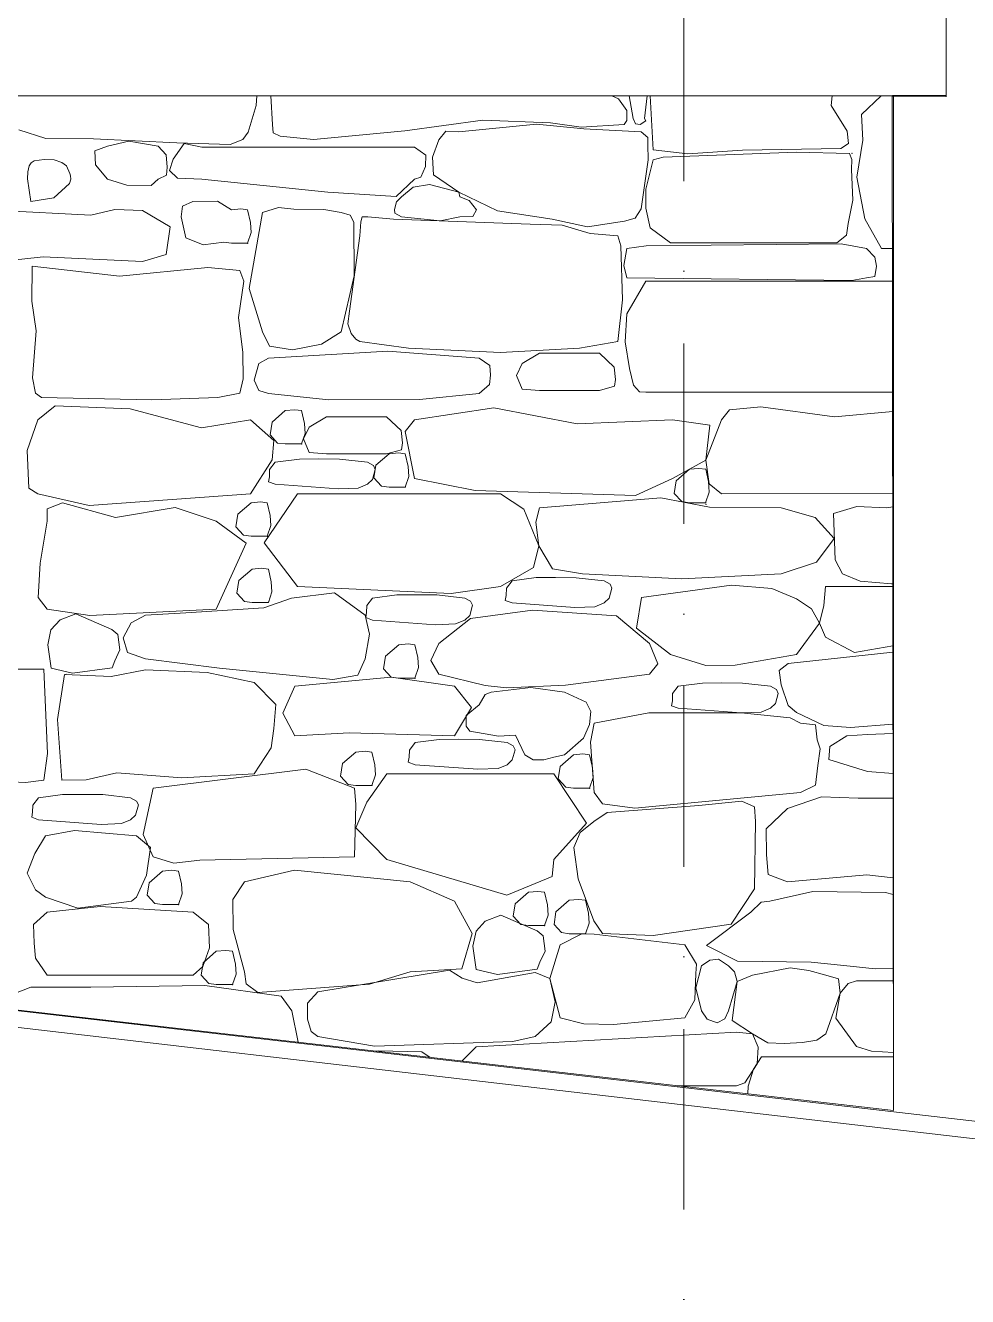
# Model space of a CAD drawing. Header units: millimetres. Extents: x 2399 to 111977, y 1313 to 59551.
# Drawn here: x 78465 to 80308, y 28822 to 31308 of the extents above; entities that cross this region are included whole.
import ezdxf

# ---------------------------------------------------------------- set-up
doc = ezdxf.new("R2010")
doc.units = ezdxf.units.MM
doc.linetypes.add('Штрихпунктирная', pattern=[670.277762, 352.777767, -176.388884, 0, -141.111112])
for name, color, linetype, lineweight in [('base', 255, 'Continuous', 0), ('detail1', 7, 'Continuous', 35), ('main line', 7, 'Continuous', 13)]:
    doc.layers.add(name, color=color, linetype=linetype, lineweight=lineweight)
doc.layers.add('hatch1', color=7, linetype='Continuous', lineweight=20, true_color=0x6a6a6a)

# ---------------------------------------------------------------- blocks, each defined once
blk = doc.blocks.new('*X3')
at = {"layer": 'hatch1', "color": 251, "linetype": 'Continuous', "lineweight": 20, "true_color": 0x6a6a6a}
for p, q in [((77190, 7766.6), (77191.2, 7785.2)), ((77218.8, 7785.2), (77222, 7729.5)), ((77898.7, 7779.4), (77885.8, 7785.2)), ((77919.6, 7785.2), (77927.5, 7741.1)), ((77949.9, 7741.1), (77955, 7785.2)), ((77960.6, 7785.2), (77966.8, 7679.6)), ((78314.5, 7766.2), (78316.7, 7785.2)), ((78412.3, 7785.2), (78373.8, 7748.6)), ((77174.4, 7714.3), (77190, 7766.6)), ((77915.2, 7756.7), (77898.7, 7779.4)), ((77914.9, 7737.3), (77915.2, 7756.7)), ((78345.8, 7716.2), (78314.5, 7766.2)), ((77480.7, 7717.1), (77633.1, 7737.6)), ((77633.1, 7737.6), (77766, 7732.3)), ((77766, 7732.3), (77826, 7723.8)), ((77909.8, 7729.5), (77914.9, 7737.3)), ((77927.5, 7741.1), (77932, 7730.2)), ((77941.3, 7728.9), (77952.5, 7736.4)), ((77952.5, 7736.4), (77949.9, 7741.1)), ((78373.8, 7748.6), (78377, 7698.4)), ((76725.9, 7718.7), (76778.1, 7702.1)), ((77164.1, 7699.7), (77174.4, 7714.3)), ((77222, 7729.5), (77223.4, 7713.1)), ((77223.4, 7713.1), (77236.8, 7706.7)), ((77236.8, 7706.7), (77301.9, 7700.2)), ((77301.9, 7700.2), (77480.7, 7717.1)), ((77560.7, 7715.9), (77547.2, 7699)), ((77586.3, 7714.9), (77560.7, 7715.9)), ((77738, 7730), (77586.3, 7714.9)), ((77830.8, 7721), (77738, 7730)), ((77826, 7723.8), (77909.8, 7729.5)), ((77942.8, 7714.9), (77830.8, 7721)), ((77932, 7730.2), (77941.3, 7728.9)), ((77956.4, 7703.7), (77942.8, 7714.9)), ((78348.6, 7691.8), (78345.8, 7716.2)), ((76778.1, 7702.1), (76871.6, 7701.2)), ((76871.6, 7701.2), (77034.5, 7693.2)), ((76899.2, 7686.6), (76874.2, 7677.4)), ((76941.1, 7696.3), (76899.2, 7686.6)), ((76998.2, 7686.6), (76941.1, 7696.3)), ((77013.8, 7669.6), (76998.2, 7686.6)), ((77049.3, 7692.1), (77027.2, 7661.5)), ((77034.5, 7693.2), (77138.7, 7690.1)), ((77083.4, 7685.2), (77049.3, 7692.1)), ((77499.9, 7685.2), (77083.4, 7685.2)), ((77138.7, 7690.1), (77164.1, 7699.7)), ((77522.1, 7669.3), (77499.9, 7685.2)), ((77547.2, 7699), (77534.9, 7665.3)), ((77956.4, 7690.2), (77956.4, 7703.7)), ((77956.6, 7660.2), (77956.4, 7690.2)), ((78141.1, 7678.8), (78333.5, 7682.4)), ((78333.5, 7682.4), (78348.6, 7691.8)), ((78377, 7698.4), (78364.8, 7626.1)), ((76755.7, 7657.9), (76749.8, 7654.3)), ((76775.4, 7660.6), (76755.7, 7657.9)), ((76794.7, 7660.3), (76775.4, 7660.6)), ((76809.8, 7655.2), (76794.7, 7660.3)), ((76874.2, 7677.4), (76875.3, 7650.6)), ((77015.6, 7645.5), (77013.8, 7669.6)), ((77027.2, 7661.5), (77020.5, 7639)), ((77521.4, 7646.9), (77522.1, 7669.3)), ((77534.9, 7665.3), (77536.8, 7630.6)), ((77942.8, 7564.4), (77956.6, 7660.2)), ((77966.8, 7660.1), (77952.2, 7602.8)), ((77966.8, 7679.6), (78034.6, 7671.6)), ((77966.8, 7660.1), (77986.4, 7665.1)), ((77986.4, 7665.1), (78246.7, 7675.2)), ((78034.6, 7671.6), (78141.1, 7678.8)), ((78246.7, 7675.2), (78350.9, 7672.4)), ((78355.1, 7660.9), (78350.9, 7672.4)), ((78354.5, 7641), (78355.1, 7660.9)), ((76743.1, 7636.9), (76742.8, 7623.2)), ((76745.8, 7648.5), (76743.1, 7636.9)), ((76749.8, 7654.3), (76745.8, 7648.5)), ((76818.8, 7648.5), (76809.8, 7655.2)), ((76825.1, 7633.2), (76818.8, 7648.5)), ((76826.7, 7628.8), (76825.1, 7633.2)), ((76875.3, 7650.6), (76899.2, 7622.5)), ((77014.5, 7630.3), (77015.6, 7645.5)), ((77020.5, 7639), (77036.3, 7624.1)), ((77512.2, 7626.3), (77521.4, 7646.9)), ((78356.9, 7581.3), (78354.5, 7641)), ((76742.8, 7623.2), (76749.2, 7578.6)), ((76794.1, 7585.9), (76824.7, 7613.7)), ((76824.7, 7613.7), (76827.5, 7622.1)), ((76827.5, 7622.1), (76826.7, 7628.8)), ((76899.2, 7622.5), (76937.1, 7610.7)), ((76937.1, 7610.7), (76984.6, 7609.6)), ((76984.6, 7609.6), (76998.2, 7622.5)), ((76998.2, 7622.5), (77014.5, 7630.3)), ((77036.3, 7624.1), (77083.4, 7622.5)), ((77083.4, 7622.5), (77330.4, 7596.6)), ((77463.5, 7588.6), (77499.9, 7622.5)), ((77528.8, 7612), (77496.8, 7606.6)), ((77499.9, 7622.5), (77512.2, 7626.3)), ((77586.3, 7597.2), (77528.8, 7612)), ((77536.8, 7630.6), (77586.3, 7597.2)), ((78364.8, 7626.1), (78380.5, 7544.8)), ((76748.9, 7578.5), (76794.1, 7585.9)), ((77330.4, 7596.6), (77463.5, 7588.6)), ((77473.9, 7587.5), (77464.4, 7578.3)), ((77496.8, 7606.6), (77473.9, 7587.5)), ((77586.3, 7597.2), (77662.2, 7560.7)), ((77588.1, 7587.5), (77586.3, 7597.2)), ((77606.5, 7580.5), (77588.1, 7587.5)), ((77952.2, 7602.8), (77952.5, 7565.3)), ((76866.5, 7552.1), (76690, 7560.8)), ((76913.2, 7562.9), (76866.5, 7552.1)), ((76967.4, 7560.8), (76913.2, 7562.9)), ((77021.9, 7529.2), (76967.4, 7560.8)), ((77045.8, 7569.4), (77043.2, 7548.5)), ((77065.8, 7578.7), (77045.8, 7569.4)), ((77114, 7579.3), (77065.8, 7578.7)), ((77141.4, 7562.5), (77114, 7579.3)), ((77159.9, 7564.1), (77141.4, 7562.5)), ((77173.1, 7562.5), (77159.9, 7564.1)), ((77178.9, 7537.4), (77173.1, 7562.5)), ((77233.4, 7567.2), (77202.2, 7557.2)), ((77263.8, 7563.5), (77233.4, 7567.2)), ((77322.4, 7562.7), (77263.8, 7563.5)), ((77356, 7557.2), (77322.4, 7562.7)), ((77464.4, 7578.3), (77460.3, 7563)), ((77460.3, 7563), (77461.3, 7555.5)), ((77621.2, 7562.4), (77606.5, 7580.5)), ((77613.8, 7549.5), (77621.2, 7562.4)), ((77662.2, 7560.7), (77769.2, 7544.4)), ((77931.2, 7546), (77942.8, 7564.4)), ((77952.5, 7565.3), (77960.6, 7527)), ((78348.2, 7535.7), (78356.9, 7581.3)), ((77043.2, 7548.5), (77052.5, 7507.7)), ((77202.2, 7557.2), (77176.5, 7408.3)), ((77180.1, 7517.8), (77178.9, 7537.4)), ((77373.9, 7551.8), (77356, 7557.2)), ((77380.7, 7538), (77373.9, 7551.8)), ((77381.5, 7433.5), (77380.7, 7538)), ((77394.4, 7538.7), (77392.9, 7511.6)), ((77397.5, 7548.4), (77394.4, 7538.7)), ((77408.2, 7548.7), (77397.5, 7548.4)), ((77458.6, 7544.2), (77408.2, 7548.7)), ((77726.2, 7534.5), (77458.6, 7544.2)), ((77461.3, 7555.5), (77473.9, 7548.6)), ((77473.9, 7548.6), (77549.9, 7541)), ((77549.9, 7541), (77588.1, 7548.6)), ((77588.1, 7548.6), (77613.8, 7549.5)), ((77788.5, 7532.1), (77726.2, 7534.5)), ((77769.2, 7544.4), (77837.9, 7529.4)), ((77837.9, 7529.4), (77910.3, 7540.1)), ((77910.3, 7540.1), (77931.2, 7546)), ((78344.8, 7512.5), (78348.2, 7535.7)), ((78380.5, 7544.8), (78413.4, 7486.5)), ((77013.8, 7475.2), (77021.9, 7529.2)), ((77173.1, 7497.1), (77180.1, 7517.8)), ((77392.9, 7511.6), (77372.6, 7364.4)), ((77843, 7515.8), (77788.5, 7532.1)), ((77897.2, 7511.6), (77843, 7515.8)), ((77903.4, 7491.6), (77897.2, 7511.6)), ((77960.6, 7527), (78000.2, 7497.8)), ((78325.6, 7497.8), (78344.8, 7512.5)), ((77052.5, 7507.7), (77086.4, 7493.7)), ((77086.4, 7493.7), (77126.4, 7499.1)), ((77126.4, 7499.1), (77141.4, 7497.1)), ((77141.4, 7497.1), (77173.1, 7497.1)), ((77906.6, 7386.5), (77903.4, 7491.6)), ((77915.1, 7486.5), (77909.4, 7453.5)), ((77952.7, 7491.6), (77915.1, 7486.5)), ((78334.6, 7496), (77952.7, 7491.6)), ((78000.2, 7497.8), (78325.6, 7497.8)), ((78383.7, 7486.5), (78334.6, 7496)), ((78400.2, 7469.5), (78383.7, 7486.5)), ((78413.4, 7486.5), (78434.8, 7486.5)), ((76690, 7461.4), (76773.1, 7470.7)), ((76773.1, 7470.7), (76967.4, 7461.4)), ((76967.4, 7461.4), (77013.8, 7475.2)), ((78403.4, 7452.1), (78400.2, 7469.5)), ((76751.7, 7452.4), (76750.9, 7384)), ((76922.3, 7432.8), (76751.7, 7452.4)), ((77095.3, 7449.7), (76922.3, 7432.8)), ((77158.2, 7443.7), (77095.3, 7449.7)), ((77165.8, 7423.1), (77158.2, 7443.7)), ((77356, 7323.5), (77381.5, 7433.5)), ((77909.4, 7453.5), (77915.1, 7429.6)), ((78400.2, 7431.8), (78403.4, 7452.1)), ((77155.2, 7351.6), (77165.8, 7423.1)), ((77952, 7422.5), (77914.9, 7358.9)), ((77915.1, 7429.6), (78355, 7424.3)), ((78434.8, 7422.5), (77952, 7422.5)), ((78355, 7424.3), (78383.7, 7429.6)), ((78383.7, 7429.6), (78400.2, 7431.8)), ((76750.9, 7384), (76759.5, 7325.5)), ((77176.5, 7408.3), (77202.2, 7323.5)), ((77897.2, 7305), (77906.6, 7386.5)), ((77372.6, 7364.4), (77369.1, 7339.2)), ((77914.9, 7358.9), (77911.9, 7304.1)), ((77163.9, 7283.5), (77155.2, 7351.6)), ((77369.1, 7339.2), (77375.6, 7320.2)), ((76759.5, 7325.5), (76752.3, 7233.7)), ((77202.2, 7323.5), (77216, 7296)), ((77317.7, 7299.9), (77356, 7323.5)), ((77375.6, 7320.2), (77384.6, 7309.2)), ((77384.6, 7309.2), (77392.9, 7305)), ((77447.2, 7285.7), (77214, 7272)), ((77216, 7296), (77261.1, 7288.6)), ((77261.1, 7288.6), (77317.7, 7299.9)), ((77392.9, 7305), (77487.7, 7291.8)), ((77625.9, 7272), (77447.2, 7285.7)), ((77487.7, 7291.8), (77667.6, 7283.2)), ((77667.6, 7283.2), (77822.3, 7292)), ((77822.3, 7292), (77897.2, 7305)), ((77911.9, 7304.1), (77920.3, 7252.2)), ((77164.4, 7231.8), (77163.9, 7283.5)), ((77194.9, 7261.9), (77186.3, 7229.3)), ((77214, 7272), (77194.9, 7261.9)), ((77647.3, 7257.7), (77625.9, 7272)), ((77710, 7261.6), (77699.5, 7238.3)), ((77744.1, 7281.9), (77710, 7261.6)), ((77861.6, 7281.9), (77744.1, 7281.9)), ((77890.3, 7254.8), (77861.6, 7281.9)), ((77646.3, 7220.9), (77648.3, 7238.8)), ((77648.3, 7238.8), (77647.3, 7257.7)), ((77699.5, 7238.3), (77710.5, 7211.6)), ((77893.1, 7230.8), (77890.3, 7254.8)), ((77920.3, 7252.2), (77928, 7219.2)), ((76752.3, 7233.7), (76758.2, 7203.7)), ((77158.2, 7203.7), (77164.4, 7231.8)), ((77186.3, 7229.3), (77195.1, 7209.2)), ((77625.9, 7203.4), (77646.3, 7220.9)), ((77710.5, 7211.6), (77744.1, 7209.3)), ((77861.6, 7209.3), (77890.9, 7217.3)), ((77890.9, 7217.3), (77893.1, 7230.8)), ((77928, 7219.2), (77939.8, 7206.5)), ((76758.2, 7203.7), (76769.7, 7195.1)), ((76769.7, 7195.1), (76986.1, 7190.8)), ((76986.1, 7190.8), (77115.1, 7195.6)), ((77115.1, 7195.6), (77158.2, 7203.7)), ((77195.1, 7209.2), (77214, 7203.4)), ((77214, 7203.4), (77332, 7191)), ((77332, 7191), (77509.5, 7191.3)), ((77509.5, 7191.3), (77625.9, 7203.4)), ((77744.1, 7209.3), (77861.6, 7209.3)), ((77939.8, 7206.5), (77952, 7206)), ((77952, 7206), (78435, 7206)), ((76796.8, 7178.9), (76762.6, 7151.4)), ((76943.5, 7172.9), (76796.8, 7178.9)), ((77083.2, 7136.2), (76943.5, 7172.9)), ((77246.9, 7169.7), (77220.9, 7147.1)), ((77265.3, 7171.4), (77246.9, 7169.7)), ((77278.6, 7169.7), (77265.3, 7171.4)), ((77284.3, 7144.7), (77278.6, 7169.7)), ((77654.6, 7175.2), (77499.9, 7151.4)), ((77817.7, 7143.5), (77654.6, 7175.2)), ((78115.9, 7171.5), (78100.5, 7151.4)), ((78177.1, 7177.3), (78115.9, 7171.5)), ((78321.5, 7157.8), (78177.1, 7177.3)), ((78435.1, 7167.9), (78321.5, 7157.8)), ((76762.6, 7151.4), (76742.2, 7091.8)), ((77178.9, 7151.4), (77083.2, 7136.2)), ((77224.4, 7111.2), (77178.9, 7151.4)), ((77220.9, 7147.1), (77217.2, 7122.6)), ((77293.3, 7137.5), (77282.7, 7114.2)), ((77285.6, 7125), (77284.3, 7144.7)), ((77327.3, 7157.8), (77293.3, 7137.5)), ((77444.8, 7157.8), (77327.3, 7157.8)), ((77473.5, 7130.6), (77444.8, 7157.8)), ((77499.9, 7151.4), (77481.7, 7129)), ((78004.2, 7151.4), (77817.7, 7143.5)), ((78077.1, 7140.9), (78004.2, 7151.4)), ((78100.5, 7151.4), (78069.7, 7072.6)), ((78069.7, 7072.6), (78077.1, 7140.9)), ((77217.2, 7122.6), (77231.9, 7106.3)), ((77221.5, 7073.2), (77224.4, 7111.2)), ((77278.6, 7104.4), (77285.6, 7125)), ((77282.7, 7114.2), (77293.8, 7087.5)), ((77476.4, 7106.7), (77473.5, 7130.6)), ((77481.7, 7129), (77499.9, 7037.2)), ((76742.2, 7091.8), (76745.1, 7017.8)), ((77231.9, 7106.3), (77246.9, 7104.4)), ((77246.9, 7104.4), (77278.6, 7104.4)), ((77293.8, 7087.5), (77327.3, 7085.2)), ((77327.3, 7085.2), (77444.8, 7085.2)), ((77449.8, 7085.4), (77423.7, 7062.8)), ((77444.8, 7085.2), (77474.1, 7093.2)), ((77468.2, 7087), (77449.8, 7085.4)), ((77481.4, 7085.4), (77468.2, 7087)), ((77474.1, 7093.2), (77476.4, 7106.7)), ((77487.2, 7060.3), (77481.4, 7085.4)), ((77178.9, 7006.9), (77221.5, 7073.2)), ((77227.3, 7068.8), (77216.2, 7054.3)), ((77274.6, 7075), (77227.3, 7068.8)), ((77312.1, 7075.2), (77274.6, 7075)), ((77353, 7074.9), (77312.1, 7075.2)), ((77407.6, 7068.8), (77353, 7074.9)), ((77419.3, 7062.4), (77407.6, 7068.8)), ((77422.7, 7054.7), (77419.3, 7062.4)), ((77423.7, 7062.8), (77420, 7038.2)), ((77488.4, 7040.7), (77487.2, 7060.3)), ((78004.2, 7037.2), (78069.7, 7072.6)), ((78069.7, 7072.6), (78075.8, 7026.7)), ((77215.8, 7040.4), (77214, 7030.5)), ((77216.2, 7054.3), (77215.8, 7040.4)), ((77417.4, 7034.8), (77422.7, 7054.7)), ((77420, 7038.2), (77434.8, 7022)), ((77481.4, 7020.1), (77488.4, 7040.7)), ((77499.9, 7037.2), (77618.3, 7013.5)), ((77931.9, 7003.6), (78004.2, 7037.2)), ((78037.4, 7055), (78011.4, 7032.4)), ((78055.9, 7056.6), (78037.4, 7055)), ((78069.3, 7055), (78055.9, 7056.6)), ((78074.8, 7030.8), (78069.3, 7055)), ((76745.1, 7017.8), (76762.6, 7006.9)), ((77214, 7030.5), (77227.3, 7025.6)), ((77227.3, 7025.6), (77350.2, 7016.6)), ((77350.2, 7016.6), (77389.6, 7018.1)), ((77389.6, 7018.1), (77407.6, 7025.6)), ((77407.6, 7025.6), (77417.4, 7034.8)), ((77434.8, 7022), (77449.8, 7020.1)), ((77449.8, 7020.1), (77481.4, 7020.1)), ((77618.3, 7013.5), (77931.9, 7003.6)), ((78011.4, 7032.4), (78007.7, 7007.8)), ((78076.1, 7010.3), (78074.8, 7030.8)), ((78075.8, 7026.7), (78100.5, 7006.9)), ((76762.6, 7006.9), (76862.9, 6983.9)), ((76811.2, 6989.4), (76780.8, 6977.6)), ((76914.9, 6960.5), (76811.2, 6989.4)), ((76862.9, 6983.9), (77178.9, 7006.9)), ((77179.9, 6989.5), (77153.8, 6966.9)), ((77198.3, 6991.1), (77179.9, 6989.5)), ((77211.6, 6989.5), (77198.3, 6991.1)), ((77270.9, 7006.9), (77205.5, 6910.9)), ((77217.3, 6964.4), (77211.6, 6989.5)), ((77667.6, 7006.9), (77270.9, 7006.9)), ((77713.5, 6977), (77667.6, 7006.9)), ((77981.4, 6999.2), (77744.1, 6979.8)), ((78076.9, 6980.8), (77981.4, 6999.2)), ((78007.7, 7007.8), (78022.4, 6991.6)), ((78022.4, 6991.6), (78037.4, 6989.6)), ((78037.4, 6989.6), (78069.1, 6989.6)), ((78069.1, 6989.6), (78076.1, 7010.3)), ((78100.5, 7006.9), (78435.3, 7007.4)), ((76780.8, 6977.6), (76781, 6953.4)), ((77031.2, 6980.2), (76914.9, 6960.5)), ((77111.9, 6953.4), (77031.2, 6980.2)), ((77153.8, 6966.9), (77150.2, 6942.3)), ((77218.6, 6944.8), (77217.3, 6964.4)), ((77742.9, 6905.2), (77713.5, 6977)), ((77744.1, 6979.8), (77737.2, 6951.4)), ((78217.1, 6979.8), (78076.9, 6980.8)), ((78283.3, 6960.6), (78217.1, 6979.8)), ((78365.1, 6982.4), (78319.2, 6968.6)), ((78319.2, 6968.6), (78322.7, 6877.6)), ((78422.7, 6979.8), (78365.1, 6982.4)), ((78435.3, 6981.2), (78422.7, 6979.8)), ((76781, 6953.4), (76767.6, 6871.3)), ((77170.3, 6910.1), (77111.9, 6953.4)), ((77150.2, 6942.3), (77164.9, 6926.1)), ((77211.6, 6924.1), (77218.6, 6944.8)), ((77737.2, 6951.4), (77742.9, 6905.2)), ((78320.8, 6919.7), (78283.3, 6960.6)), ((77164.9, 6926.1), (77179.9, 6924.1)), ((77179.9, 6924.1), (77211.6, 6924.1)), ((78286.4, 6873.4), (78320.8, 6919.7)), ((77111.9, 6781.4), (77170.3, 6910.1)), ((77205.5, 6910.9), (77270.9, 6826)), ((77732.2, 6863.1), (77742.9, 6905.2)), ((77742.9, 6905.2), (77769.6, 6860.4)), ((76767.6, 6871.3), (76763.2, 6804.4)), ((77200.4, 6861.4), (77182, 6859.8)), ((77213.7, 6859.8), (77200.4, 6861.4)), ((77667.6, 6826), (77732.2, 6863.1)), ((78217.1, 6850.4), (78286.4, 6873.4)), ((78322.7, 6877.6), (78337.2, 6850.4)), ((77155.9, 6837.2), (77152.3, 6812.7)), ((77182, 6859.8), (77155.9, 6837.2)), ((77219.4, 6834.8), (77213.7, 6859.8)), ((77690.4, 6836.8), (77679.3, 6822.2)), ((77737.7, 6843), (77690.4, 6836.8)), ((77775.2, 6843.2), (77737.7, 6843)), ((77769.6, 6860.4), (77828.5, 6850.4)), ((77816, 6842.9), (77775.2, 6843.2)), ((77870.6, 6836.8), (77816, 6842.9)), ((77828.5, 6850.4), (78022.6, 6840.6)), ((77882.4, 6830.3), (77870.6, 6836.8)), ((78022.6, 6840.6), (78217.1, 6850.4)), ((78337.2, 6850.4), (78371.6, 6836.4)), ((77152.3, 6812.7), (77167, 6796.4)), ((77213.7, 6794.5), (77220.7, 6815.1)), ((77220.7, 6815.1), (77219.4, 6834.8)), ((77343, 6813.3), (77259, 6802.8)), ((77270.9, 6826), (77571.3, 6811.9)), ((77403, 6769.5), (77343, 6813.3)), ((77571.3, 6811.9), (77667.6, 6826)), ((77679.3, 6822.2), (77678.9, 6808.3)), ((77880.5, 6802.7), (77885.8, 6822.6)), ((77885.8, 6822.6), (77882.4, 6830.3)), ((78119.7, 6828.3), (77943.8, 6804)), ((78198.5, 6821.8), (78119.7, 6828.3)), ((78247.2, 6801.3), (78198.5, 6821.8)), ((78303.8, 6826), (78300.1, 6788.6)), ((78435.4, 6826), (78303.8, 6826)), ((78371.6, 6836.4), (78432.7, 6831)), ((78432.7, 6831), (78435.4, 6831.2)), ((76763.2, 6804.4), (76781, 6781.4)), ((77167, 6796.4), (77182, 6794.5)), ((77182, 6794.5), (77213.7, 6794.5)), ((77259, 6802.8), (77204.9, 6783.9)), ((77406.4, 6788.6), (77406, 6774.7)), ((77417.5, 6803.1), (77406.4, 6788.6)), ((77464.8, 6809.3), (77417.5, 6803.1)), ((77502.3, 6809.6), (77464.8, 6809.3)), ((77543.2, 6809.2), (77502.3, 6809.6)), ((77597.8, 6803.1), (77543.2, 6809.2)), ((77609.5, 6796.7), (77597.8, 6803.1)), ((77607.6, 6769.1), (77612.9, 6789)), ((77612.9, 6789), (77609.5, 6796.7)), ((77678.9, 6808.3), (77677.1, 6798.4)), ((77677.1, 6798.4), (77690.4, 6793.5)), ((77690.4, 6793.5), (77813.3, 6784.5)), ((77852.7, 6786.1), (77870.6, 6793.5)), ((77870.6, 6793.5), (77880.5, 6802.7)), ((77943.8, 6804), (77934, 6744.3)), ((78276, 6782.1), (78247.2, 6801.3)), ((78300.1, 6788.6), (78291.7, 6753.8)), ((76781, 6781.4), (76864.5, 6768.7)), ((76837, 6772.5), (76806.4, 6760.7)), ((76907.7, 6741.4), (76837, 6772.5)), ((76864.5, 6768.7), (77111.9, 6781.4)), ((76973.1, 6769.5), (76945.3, 6754.8)), ((77052.4, 6773.9), (76973.1, 6769.5)), ((77204.9, 6783.9), (77052.4, 6773.9)), ((77411.3, 6732.4), (77403, 6769.5)), ((77406, 6774.7), (77404.2, 6764.8)), ((77404.2, 6764.8), (77417.5, 6759.9)), ((77609.1, 6763.4), (77547.2, 6713.9)), ((77597.8, 6759.9), (77607.6, 6769.1)), ((77730.3, 6779.4), (77609.1, 6763.4)), ((77894.6, 6768), (77730.3, 6779.4)), ((77813.3, 6784.5), (77852.7, 6786.1)), ((77959.6, 6713.9), (77894.6, 6768)), ((78291.7, 6753.8), (78276, 6782.1)), ((76788.3, 6740.8), (76782, 6711.5)), ((76806.4, 6760.7), (76788.3, 6740.8)), ((76919.5, 6731.9), (76907.7, 6741.4)), ((76945.3, 6754.8), (76929.6, 6725.1)), ((77417.5, 6759.9), (77540.4, 6750.9)), ((77540.4, 6750.9), (77579.8, 6752.4)), ((77579.8, 6752.4), (77597.8, 6759.9)), ((77934, 6744.3), (78000.2, 6692.7)), ((78247.2, 6692.7), (78291.7, 6753.8)), ((78291.7, 6753.8), (78303.8, 6726.9)), ((76923.3, 6701.8), (76919.5, 6731.9)), ((76929.6, 6725.1), (76938.5, 6696.7)), ((77403, 6684.1), (77411.3, 6732.4)), ((77487.3, 6713.4), (77468.9, 6711.8)), ((77500.6, 6711.8), (77487.3, 6713.4)), ((77547.2, 6713.9), (77531.9, 6681.2)), ((77975.6, 6674.3), (77959.6, 6713.9)), ((78303.8, 6726.9), (78360.5, 6696.5)), ((76782, 6711.5), (76788.7, 6666.2)), ((76913.2, 6680.5), (76923.3, 6701.8)), ((76938.5, 6696.7), (76973.1, 6684.1)), ((77442.8, 6689.2), (77439.2, 6664.6)), ((77468.9, 6711.8), (77442.8, 6689.2)), ((77506.3, 6686.7), (77500.6, 6711.8)), ((78000.2, 6692.7), (78069.7, 6671.3)), ((78127, 6672), (78247.2, 6692.7)), ((78435.6, 6697.1), (78230.6, 6674.8)), ((78360.5, 6696.5), (78435.6, 6709.4)), ((76774.3, 6664.3), (76642.5, 6664.3)), ((76781.8, 6499), (76774.3, 6664.3)), ((76788.7, 6666.2), (76830.3, 6656.2)), ((76830.3, 6656.2), (76908.1, 6666.8)), ((76973.1, 6662.7), (76905.9, 6649.7)), ((76908.1, 6666.8), (76913.2, 6680.5)), ((76973.1, 6684.1), (77118.1, 6666)), ((77094.1, 6657.6), (76973.1, 6662.7)), ((77118.1, 6666), (77340.1, 6643.5)), ((77388.7, 6652.4), (77403, 6684.1)), ((77439.2, 6664.6), (77453.9, 6648.4)), ((77500.6, 6646.4), (77507.6, 6667.1)), ((77507.6, 6667.1), (77506.3, 6686.7)), ((77531.9, 6681.2), (77547.2, 6654)), ((77959.6, 6654), (77975.6, 6674.3)), ((78069.7, 6671.3), (78127, 6672)), ((78230.6, 6674.8), (78213, 6661.2)), ((76814.7, 6653.8), (76801, 6565.3)), ((76818.5, 6654), (76814.7, 6653)), ((76905.9, 6649.7), (76814.7, 6653.8)), ((77185.7, 6637.9), (77094.1, 6657.6)), ((77228.2, 6595), (77185.7, 6637.9)), ((77453.9, 6648.4), (77265.7, 6630.7)), ((77340.1, 6643.5), (77388.7, 6652.4)), ((77453.9, 6648.4), (77468.9, 6646.4)), ((77577.6, 6630.7), (77453.9, 6648.4)), ((77468.9, 6646.4), (77500.6, 6646.4)), ((77547.2, 6654), (77638.2, 6631.9)), ((77795.2, 6632.7), (77959.6, 6654)), ((78213, 6661.2), (78217.1, 6633.2)), ((77265.7, 6630.7), (77242.1, 6577.8)), ((77611.1, 6589), (77577.6, 6630.7)), ((77637.7, 6614.5), (77625.9, 6594.5)), ((77649.7, 6618.8), (77637.7, 6614.5)), ((77638.2, 6631.9), (77679.4, 6627.5)), ((77727.2, 6628.1), (77649.7, 6618.8)), ((77679.4, 6627.5), (77795.2, 6632.7)), ((77792.9, 6618.8), (77727.2, 6628.1)), ((77835.5, 6599.2), (77792.9, 6618.8)), ((78004.6, 6616.2), (78004.2, 6602.2)), ((78015.7, 6630.7), (78004.6, 6616.2)), ((78063, 6636.9), (78015.7, 6630.7)), ((78100.5, 6637.1), (78063, 6636.9)), ((78141.3, 6636.8), (78100.5, 6637.1)), ((78195.9, 6630.7), (78141.3, 6636.8)), ((78207.7, 6624.2), (78195.9, 6630.7)), ((78205.8, 6596.7), (78211.1, 6616.6)), ((78211.1, 6616.6), (78207.7, 6624.2)), ((78217.1, 6633.2), (78230.6, 6593)), ((77224.6, 6548), (77228.2, 6595)), ((77577.6, 6533.8), (77611.1, 6589)), ((77625.9, 6594.5), (77600.5, 6573.2)), ((77844.8, 6580.9), (77835.5, 6599.2)), ((78004.2, 6602.2), (78002.4, 6592.4)), ((78002.4, 6592.4), (78015.7, 6587.5)), ((78195.9, 6587.5), (78205.8, 6596.7)), ((78230.6, 6593), (78247.2, 6579.2)), ((76801, 6565.3), (76809.6, 6447.1)), ((77242.1, 6577.8), (77265.7, 6533.8)), ((77600.5, 6573.2), (77600.4, 6552.5)), ((77841.8, 6555.8), (77844.8, 6580.9)), ((77958.3, 6578.7), (77851, 6558.7)), ((78138.6, 6578.4), (77958.3, 6578.7)), ((78015.7, 6587.5), (78138.6, 6578.4)), ((78138.6, 6578.4), (78178, 6580)), ((78234.5, 6568.6), (78138.6, 6578.4)), ((78178, 6580), (78195.9, 6587.5)), ((78255, 6558.7), (78234.5, 6568.6)), ((78247.2, 6579.2), (78300.7, 6553.8)), ((77219, 6510.2), (77224.6, 6548)), ((77265.7, 6533.8), (77371.5, 6539.5)), ((77371.5, 6539.5), (77577.6, 6533.8)), ((77600.4, 6552.5), (77607.6, 6542.6)), ((77607.6, 6542.6), (77663.9, 6533)), ((77830.2, 6528.9), (77841.8, 6555.8)), ((77851, 6558.7), (77844.1, 6521)), ((78284.3, 6555.1), (78255, 6558.7)), ((78287.2, 6525.5), (78284.3, 6555.1)), ((78300.7, 6553.8), (78352.4, 6549.6)), ((78352.4, 6549.6), (78435.7, 6556.6)), ((77500.8, 6520.5), (77489.7, 6505.9)), ((77548.1, 6526.7), (77500.8, 6520.5)), ((77585.6, 6526.9), (77548.1, 6526.7)), ((77626.5, 6526.6), (77585.6, 6526.9)), ((77681.1, 6520.5), (77626.5, 6526.6)), ((77663.9, 6533), (77697.1, 6535.1)), ((77692.8, 6514), (77681.1, 6520.5)), ((77696.3, 6506.3), (77692.8, 6514)), ((77697.1, 6535.1), (77715.6, 6496.6)), ((77792.9, 6496.6), (77830.2, 6528.9)), ((77844.1, 6521), (77851, 6422.7)), ((78293.2, 6508.3), (78287.2, 6525.5)), ((78345.3, 6533.8), (78312.1, 6512.5)), ((78385.7, 6536.2), (78345.3, 6533.8)), ((78435.7, 6538.1), (78385.7, 6536.2)), ((76774.3, 6447.1), (76781.8, 6499)), ((77185.7, 6459), (77219, 6510.2)), ((77384.6, 6501.8), (77358.5, 6479.2)), ((77403, 6503.4), (77384.6, 6501.8)), ((77416.2, 6501.8), (77403, 6503.4)), ((77422, 6476.7), (77416.2, 6501.8)), ((77489.3, 6492), (77487.5, 6482.2)), ((77489.7, 6505.9), (77489.3, 6492)), ((77690.9, 6486.4), (77696.3, 6506.3)), ((77715.6, 6496.6), (77732, 6486.9)), ((77752.9, 6486.9), (77772.2, 6491.6)), ((77772.2, 6491.6), (77792.9, 6496.6)), ((77810.5, 6496.6), (77784.5, 6473.9)), ((77828.9, 6498.2), (77810.5, 6496.6)), ((77842.2, 6496.6), (77828.9, 6498.2)), ((77847.9, 6471.5), (77842.2, 6496.6)), ((78288.4, 6475.7), (78293.2, 6508.3)), ((78312.1, 6512.5), (78310.1, 6487.2)), ((77286.8, 6468.3), (76988.3, 6431.3)), ((77382.4, 6431.3), (77286.8, 6468.3)), ((77358.5, 6479.2), (77354.8, 6454.7)), ((77423.2, 6457.1), (77422, 6476.7)), ((77487.5, 6482.2), (77500.8, 6477.2)), ((77500.8, 6477.2), (77623.8, 6468.2)), ((77623.8, 6468.2), (77663.2, 6469.8)), ((77663.2, 6469.8), (77681.1, 6477.2)), ((77681.1, 6477.2), (77690.9, 6486.4)), ((77732, 6486.9), (77752.9, 6486.9)), ((77784.5, 6473.9), (77780.8, 6449.4)), ((77849.2, 6451.9), (77847.9, 6471.5)), ((78284.1, 6437.2), (78288.4, 6475.7)), ((78310.1, 6487.2), (78385.7, 6463.6)), ((76642.5, 6447.1), (76738.8, 6442.4)), ((76738.8, 6442.4), (76774.3, 6447.1)), ((76809.1, 6447.1), (76857.2, 6447.7)), ((76857.2, 6447.7), (76917.2, 6461.4)), ((76917.2, 6461.4), (77044.5, 6451.5)), ((77044.5, 6451.5), (77185.7, 6459)), ((77354.8, 6454.7), (77369.6, 6438.4)), ((77445.7, 6459), (77406.6, 6403.8)), ((77416.2, 6436.5), (77423.2, 6457.1)), ((77772.5, 6459), (77445.7, 6459)), ((77836.1, 6362.6), (77772.5, 6459)), ((77780.8, 6449.4), (77795.5, 6433.1)), ((77842.2, 6431.2), (77849.2, 6451.9)), ((78385.7, 6463.6), (78435.8, 6459.9)), ((76811.3, 6418.8), (76764, 6412.6)), ((76848.8, 6419), (76811.3, 6418.8)), ((76889.7, 6418.7), (76848.8, 6419)), ((76944.3, 6412.6), (76889.7, 6418.7)), ((76988.3, 6431.3), (76968.5, 6340.7)), ((77369.6, 6438.4), (77384.6, 6436.5)), ((77384.7, 6399.1), (77382.4, 6431.3)), ((77384.6, 6436.5), (77416.2, 6436.5)), ((77795.5, 6433.1), (77810.5, 6431.2)), ((77810.5, 6431.2), (77842.2, 6431.2)), ((77851, 6422.7), (77867.2, 6400.6)), ((77931, 6392), (78255, 6422.7)), ((78296, 6414.6), (78229.2, 6391.7)), ((78255, 6422.7), (78284.1, 6437.2)), ((78367.4, 6411.5), (78296, 6414.6)), ((76752.9, 6398.1), (76752.5, 6384.1)), ((76764, 6412.6), (76752.9, 6398.1)), ((76956, 6406.1), (76944.3, 6412.6)), ((76954.1, 6378.6), (76959.4, 6398.4)), ((76959.4, 6398.4), (76956, 6406.1)), ((77382.4, 6297.3), (77384.7, 6399.1)), ((77406.6, 6403.8), (77384.7, 6354)), ((77867.2, 6400.6), (77931, 6392)), ((78056.2, 6397.5), (77876.3, 6384)), ((78140.3, 6405.8), (78056.2, 6397.5)), ((78164.9, 6394.9), (78140.3, 6405.8)), ((78166.5, 6365.9), (78164.9, 6394.9)), ((78229.2, 6391.7), (78187.5, 6351.5)), ((78435.9, 6411.5), (78367.4, 6411.5)), ((76752.5, 6384.1), (76750.7, 6374.3)), ((76750.7, 6374.3), (76764, 6369.4)), ((76764, 6369.4), (76886.9, 6360.3)), ((76926.3, 6361.9), (76944.3, 6369.4)), ((76944.3, 6369.4), (76954.1, 6378.6)), ((77850.4, 6365.9), (77823.7, 6344.3)), ((77876.3, 6384), (77850.4, 6365.9)), ((78164.7, 6234.7), (78166.5, 6365.9)), ((76834.5, 6348.5), (76777.7, 6338.2)), ((76956, 6338.2), (76834.5, 6348.5)), ((76886.9, 6360.3), (76926.3, 6361.9)), ((76968.5, 6340.7), (76988.3, 6297.3)), ((77384.7, 6354), (77445.7, 6292)), ((77772.5, 6292), (77836.1, 6362.6)), ((77823.7, 6344.3), (77811.2, 6315.3)), ((78187.5, 6351.5), (78188.5, 6300.8)), ((76777.7, 6338.2), (76756.8, 6303.7)), ((76982.9, 6315), (76956, 6338.2)), ((76975.4, 6261.3), (76982.9, 6315)), ((77811.2, 6315.3), (77820.1, 6253.8)), ((76756.8, 6303.7), (76741.8, 6265.2)), ((76988.3, 6297.3), (77028.5, 6284.8)), ((77028.5, 6284.8), (77079.5, 6290.4)), ((77079.5, 6290.4), (77382.4, 6297.3)), ((77445.7, 6292), (77680.4, 6222)), ((77768.8, 6258.3), (77772.5, 6292)), ((78188.5, 6300.8), (78191.7, 6262.5)), ((76741.8, 6265.2), (76758.2, 6232.5)), ((77006.5, 6269.1), (76980.5, 6246.4)), ((77024.9, 6270.7), (77006.5, 6269.1)), ((77038.2, 6269.1), (77024.9, 6270.7)), ((77043.9, 6244), (77038.2, 6269.1)), ((77265.2, 6270.7), (77167.2, 6248.4)), ((77491.3, 6248.4), (77265.2, 6270.7)), ((76956, 6218.1), (76975.4, 6261.3)), ((76980.5, 6246.4), (76976.8, 6221.9)), ((77045.2, 6224.4), (77043.9, 6244)), ((77167.2, 6248.4), (77144, 6213.7)), ((77577.6, 6210.1), (77491.3, 6248.4)), ((77680.4, 6222), (77768.8, 6258.3)), ((77820.1, 6253.8), (77850.4, 6171.9)), ((78191.7, 6262.5), (78229.2, 6248.4)), ((78229.2, 6248.4), (78384.8, 6261.7)), ((78384.8, 6261.7), (78436, 6255.9)), ((76758.2, 6232.5), (76777.7, 6218.1)), ((76777.7, 6218.1), (76840.9, 6196.6)), ((76945.8, 6210.1), (76956, 6218.1)), ((76976.8, 6221.9), (76991.5, 6205.7)), ((77038.2, 6203.7), (77045.2, 6224.4)), ((77722.5, 6227.9), (77696.5, 6205.3)), ((77741, 6229.5), (77722.5, 6227.9)), ((77754.2, 6227.9), (77741, 6229.5)), ((77760, 6202.8), (77754.2, 6227.9)), ((78118.9, 6165.1), (78164.7, 6234.7)), ((78278.9, 6229.5), (78195.1, 6210.2)), ((78420.9, 6227), (78278.9, 6229.5)), ((78436.1, 6223.2), (78420.9, 6227)), ((76884.6, 6200.1), (76781, 6189)), ((76840.9, 6196.6), (76945.8, 6210.1)), ((77066.8, 6189), (76884.6, 6200.1)), ((76991.5, 6205.7), (77006.5, 6203.7)), ((77006.5, 6203.7), (77038.2, 6203.7)), ((77144, 6213.7), (77144.8, 6154.8)), ((77612.2, 6147.3), (77577.6, 6210.1)), ((77696.5, 6205.3), (77692.8, 6180.8)), ((77761.2, 6183.2), (77760, 6202.8)), ((77802.4, 6212.1), (77776.4, 6189.4)), ((77820.8, 6213.7), (77802.4, 6212.1)), ((77834.1, 6212.1), (77820.8, 6213.7)), ((77839.9, 6187), (77834.1, 6212.1)), ((78177.9, 6208.3), (78157.8, 6188.6)), ((78195.1, 6210.2), (78177.9, 6208.3)), ((76781, 6189), (76754.6, 6164.7)), ((77096.6, 6164.4), (77066.8, 6189)), ((77638.1, 6171.3), (77620, 6151.5)), ((77668.7, 6183.2), (77638.1, 6171.3)), ((77739.4, 6152.1), (77668.7, 6183.2)), ((77692.8, 6180.8), (77707.5, 6164.5)), ((77754.2, 6162.6), (77761.2, 6183.2)), ((77776.4, 6189.4), (77772.7, 6164.9)), ((77834.1, 6146.7), (77841.1, 6167.4)), ((77841.1, 6167.4), (77839.9, 6187)), ((77850.4, 6171.9), (77867.7, 6147.3)), ((78157.8, 6188.6), (78070.8, 6123.7)), ((76754.6, 6164.7), (76755.9, 6128.2)), ((77098.8, 6119.3), (77096.6, 6164.4)), ((77144.8, 6154.8), (77167.2, 6072.2)), ((77592.3, 6078.1), (77612.2, 6147.3)), ((77620, 6151.5), (77613.7, 6122.1)), ((77707.5, 6164.5), (77722.5, 6162.6)), ((77722.5, 6162.6), (77754.2, 6162.6)), ((77751.2, 6142.6), (77739.4, 6152.1)), ((77755, 6112.5), (77751.2, 6142.6)), ((77772.7, 6164.9), (77787.4, 6148.7)), ((77827.3, 6146.2), (77784.4, 6125)), ((77787.4, 6148.7), (77802.4, 6146.7)), ((77802.4, 6146.7), (77834.1, 6146.7)), ((77851.1, 6145.6), (77827.3, 6146.2)), ((78028.6, 6125), (77851.1, 6145.6)), ((77867.7, 6147.3), (77966.5, 6143.4)), ((77966.5, 6143.4), (78118.9, 6165.1)), ((76755.9, 6128.2), (76757.9, 6098.6)), ((77085.8, 6082.8), (77098.8, 6119.3)), ((77613.7, 6122.1), (77620.4, 6076.9)), ((77784.4, 6125), (77764.2, 6059.3)), ((78051.2, 6087.2), (78028.6, 6125)), ((78070.8, 6123.7), (78131.8, 6092.7)), ((76757.9, 6098.6), (76781, 6065.6)), ((77111.9, 6112.4), (77085.9, 6089.8)), ((77130.4, 6114), (77111.9, 6112.4)), ((77143.6, 6112.4), (77130.4, 6114)), ((77149.4, 6087.3), (77143.6, 6112.4)), ((77739.8, 6077.5), (77744.9, 6091.1)), ((77744.9, 6091.1), (77755, 6112.5)), ((78077.1, 6094.7), (78060.9, 6084.1)), ((78094.1, 6097.1), (78077.1, 6094.7)), ((78113.7, 6084.1), (78094.1, 6097.1)), ((78131.8, 6092.7), (78275.8, 6090.7)), ((77066.8, 6065.6), (77085.8, 6082.8)), ((77085.9, 6089.8), (77082.2, 6065.3)), ((77143.6, 6047.1), (77150.6, 6067.7)), ((77150.6, 6067.7), (77149.4, 6087.3)), ((77167.2, 6072.2), (77170, 6048.8)), ((77568, 6075.6), (77310.4, 6032.7)), ((77411.9, 6048.2), (77491.3, 6072.2)), ((77491.3, 6072.2), (77592.3, 6078.1)), ((77592.6, 6059.6), (77568, 6075.6)), ((77620.4, 6076.9), (77662, 6066.8)), ((77735.5, 6070.9), (77622.2, 6050.4)), ((77662, 6066.8), (77739.8, 6077.5)), ((77764.2, 6059.3), (77735.5, 6070.9)), ((78047.9, 6017.2), (78050.3, 6068.7)), ((78050.3, 6068.7), (78051.2, 6087.2)), ((78060.9, 6084.1), (78050.3, 6041.1)), ((78125.4, 6072.3), (78113.7, 6084.1)), ((78130.6, 6053.2), (78125.4, 6072.3)), ((78234.4, 6079.9), (78160.6, 6065.6)), ((78270.9, 6074.6), (78234.4, 6079.9)), ((78304.5, 6065.6), (78270.9, 6074.6)), ((78275.8, 6090.7), (78339.6, 6084.4)), ((78339.6, 6084.4), (78400.9, 6078.1)), ((78400.9, 6078.1), (78436.2, 6078.7)), ((76749, 6041.8), (76704.1, 6024.7)), ((76817.4, 6041.8), (76749, 6041.8)), ((76781, 6065.6), (77066.8, 6065.6)), ((76866.6, 6041.8), (76798.3, 6041.8)), ((77089.4, 6045.2), (76866.6, 6041.8)), ((77082.2, 6065.3), (77097, 6049)), ((77239.1, 6024.7), (77089.4, 6045.2)), ((77097, 6049), (77111.9, 6047.1)), ((77111.9, 6047.1), (77143.6, 6047.1)), ((77170, 6048.8), (77192.9, 6031.6)), ((77192.9, 6031.6), (77411.9, 6048.2)), ((77622.2, 6050.4), (77592.6, 6059.6)), ((77775, 6013.1), (77764.2, 6059.3)), ((77764.2, 6059.3), (77784.4, 5981.8)), ((78050.3, 6041.1), (78060.9, 5995.6)), ((78113.7, 5995.6), (78130.6, 6053.2)), ((78130.6, 6053.2), (78121.2, 5977)), ((78160.6, 6065.6), (78130.6, 6053.2)), ((78328.9, 6058.2), (78304.5, 6065.6)), ((78332.5, 6030.3), (78328.9, 6058.2)), ((78348, 6049.1), (78332.5, 6030.3)), ((78364.6, 6054.4), (78348, 6049.1)), ((78436.3, 6054.4), (78364.6, 6054.4)), ((77259.4, 5995.6), (77239.1, 6024.7)), ((77310.4, 6032.7), (77290.1, 6010.8)), ((78028.6, 5981.8), (78047.9, 6017.2)), ((78304.5, 5950.7), (78332.5, 6030.3)), ((78332.5, 6030.3), (78323.6, 5981.3)), ((77271.8, 5934.2), (77259.4, 5995.6)), ((77290.1, 6010.8), (77290.6, 5979.3)), ((77767.2, 5974), (77775, 6013.1)), ((78060.9, 5995.6), (78072.2, 5979.8)), ((78106.6, 5980), (78113.7, 5995.6)), ((77290.6, 5979.3), (77297.3, 5955.2)), ((77735.5, 5945.5), (77767.2, 5974)), ((77784.4, 5981.8), (77830.6, 5970.2)), ((77830.6, 5970.2), (77889, 5969.1)), ((77889, 5969.1), (78028.6, 5981.8)), ((78072.2, 5979.8), (78091.9, 5972.2)), ((78091.9, 5972.2), (78106.6, 5980)), ((78121.2, 5977), (78160.6, 5950.7)), ((78323.6, 5981.3), (78364.6, 5926.3)), ((77297.3, 5955.2), (77310.4, 5945.5)), ((77310.4, 5945.5), (77421.3, 5927)), ((78129.6, 5954), (77620, 5925.6)), ((77691.7, 5935.8), (77735.5, 5945.5)), ((78160.6, 5950.7), (78129.6, 5954)), ((78171.8, 5925), (78160.6, 5950.7)), ((78160.6, 5950.7), (78190.9, 5933)), ((78286.5, 5938.4), (78304.5, 5950.7)), ((77421.3, 5927), (77691.7, 5935.8)), ((77429.3, 5917.6), (77423, 5916.8)), ((77513.7, 5915.9), (77429.3, 5917.6)), ((77620, 5925.6), (77592.3, 5897.4)), ((78169.8, 5892), (78171.8, 5925)), ((78190.9, 5933), (78222.8, 5931.6)), ((78222.8, 5931.6), (78258.4, 5934.1)), ((78258.4, 5934.1), (78286.5, 5938.4)), ((78364.6, 5926.3), (78393.7, 5916.9)), ((78393.7, 5916.9), (78436.4, 5914.1)), ((77530.1, 5904.5), (77513.7, 5915.9)), ((78146.2, 5855.3), (78169.8, 5892)), ((78178.4, 5905.9), (78162.6, 5881.4)), ((78436.4, 5905.9), (78178.4, 5905.9)), ((78162.6, 5881.4), (78152.7, 5848.4)), ((78013.8, 5849.1), (78129.6, 5849.1)), ((78129.6, 5849.1), (78146.2, 5855.3)), ((78152.7, 5848.4), (78152, 5833.3))]:
    blk.add_line(p, q, dxfattribs=at)
for p in [(78355.7, 7672.6), (77173.1, 7497.1), (77278.6, 7104.4), (77481.4, 7020.1), (78069.1, 6989.6), (78070, 6986.4), (77211.6, 6924.1), (77213.7, 6794.5), (77500.6, 6646.4), (77416.2, 6436.5), (77842.2, 6431.2), (77038.2, 6203.7), (77754.2, 6162.6), (77834.1, 6146.7), (77143.6, 6047.1)]:
    blk.add_point(p, dxfattribs=at)
blk = doc.blocks.new('Штриховка_2', base_point=(0, 2500))
at = {"layer": 'base', "color": 255, "linetype": 'Continuous', "lineweight": 0}
for p, q in [((78434.4, 7785.2), (74314.7, 7785.2)), ((78436.5, 5800.6), (78434.4, 7785.2)), ((74314.7, 6273.1), (78436.5, 5800.6))]:
    blk.add_line(p, q, dxfattribs=at)
at = {"layer": 'hatch1', "color": 251, "linetype": 'Continuous', "lineweight": 20, "true_color": 0x6a6a6a}
blk.add_blockref('*X3', (0, 0), dxfattribs=at)

msp = doc.modelspace()

# ---------------------------------------------------------------- linework, layer by layer
at = {"layer": 'detail1', "color": 7, "linetype": 'Continuous', "lineweight": 35}
msp.add_line((80160.9599, 31170.1973), (80266.0814, 31170.1973), dxfattribs=at)
at = {"layer": 'main line', "color": 7, "linetype": 'Continuous', "lineweight": 13}
for p, q in [((80266.0814, 31168.6501), (80266.0814, 36394.3194)), ((64911.9605, 31170.1973), (80163.0903, 31170.1973)), ((75917.4707, 31170.1973), (79917.4707, 31170.1973)), ((80163.0903, 31170.1973), (80163.0903, 29185.6573)), ((82717.7773, 28889.017), (76041.2372, 29658.1482)), ((76041.2372, 29627.9581), (82717.7773, 28852.5082))]:
    msp.add_line(p, q, dxfattribs=at)
at = {"layer": 'main line', "color": 7, "linetype": 'Штрихпунктирная', "lineweight": 13}
msp.add_line((79753.285, 34708.1489), (79753.285, 28056.0929), dxfattribs=at)

# ---------------------------------------------------------------- block references
at = {"layer": 'hatch1', "color": 251, "linetype": 'Continuous', "lineweight": 20, "true_color": 0x6a6a6a}
msp.add_blockref('Штриховка_2', (1726.5179, 25885.0247), dxfattribs=at)

doc.saveas('drawing.dxf')
